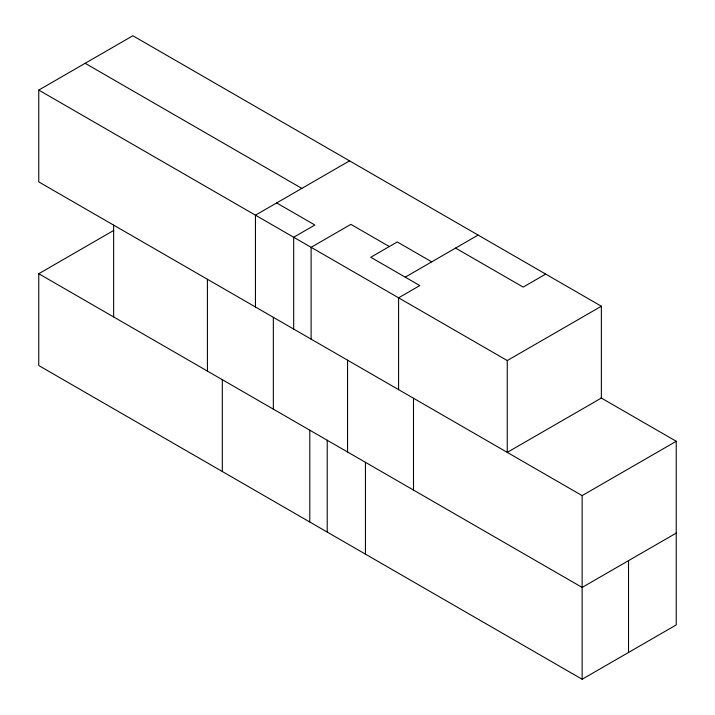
<?xml version="1.0" encoding="UTF-8"?>
<svg xmlns="http://www.w3.org/2000/svg" width="715" height="715" viewBox="0 0 715 715"><rect width="100%" height="100%" fill="white"/><g stroke="black" fill="none" stroke-linecap="round" stroke-linejoin="round"><path stroke-width="1.07" d="M38.762 90.081L132.865 35.75L601.36 306.235L601.36 398.049L507.257 452.381L507.257 360.557L38.762 90.081L38.762 181.896L582.135 495.611L676.238 441.28L676.238 624.928L582.135 679.25L38.762 365.535L38.762 273.72L113.658 230.48M349.546 160.857L255.452 215.179L255.452 307.003M405.208 277.161L478.103 235.074M545.697 274.095L523.166 287.108L455.571 248.078M507.257 360.557L601.36 306.235M676.238 533.104L582.135 587.426L38.762 273.72M431.717 261.851L397.263 241.956L370.754 257.266L419.794 285.571L398.586 297.815L398.586 389.639M85.148 63.295L301.837 188.403M389.309 246.55L350.877 224.358L311.114 247.319L311.114 339.133M276.66 202.935L314.895 225.011L293.686 237.255L293.686 329.07M601.029 397.862L676.238 441.28M628.521 560.649L628.521 652.473M582.135 495.611L582.135 679.25M413.493 398.246L413.493 490.061M365.454 462.328L365.454 554.143M347.562 360.181L347.562 451.996M327.22 440.252L327.22 532.076M309.792 430.189L309.792 522.013M273.344 317.326L273.344 409.15M222.32 379.692L222.32 471.507M207.413 279.261L207.413 371.085M113.649 225.127L113.649 316.951"/></g></svg>
